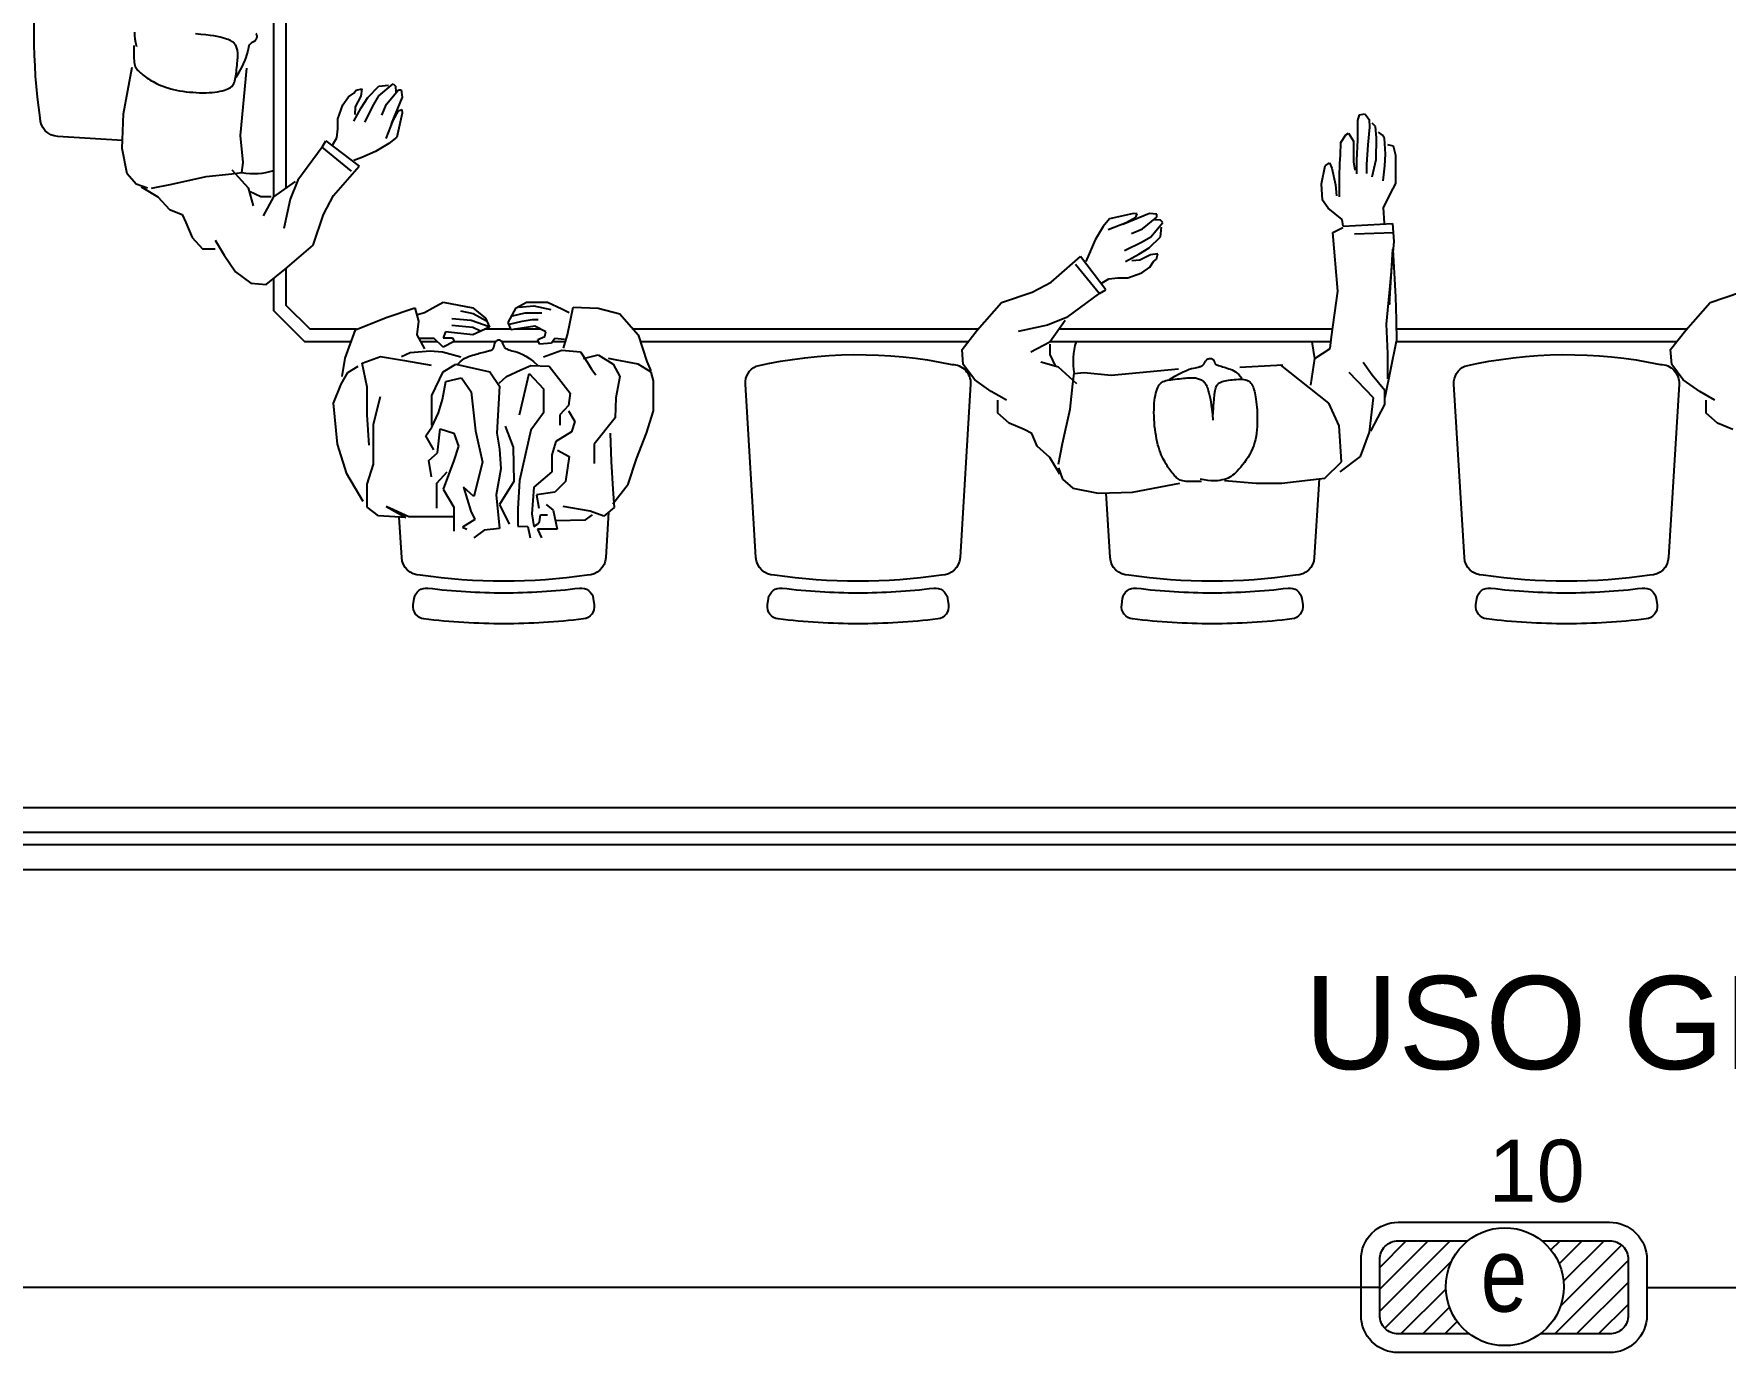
# Model space of a CAD drawing. Header units: millimetres. Extents: x 165 to 269, y 52 to 121.
# Drawn here: x 195.995 to 198.717, y 57.008 to 59.121 of the extents above; entities that cross this region are included whole.
import ezdxf
from ezdxf.enums import TextEntityAlignment as Align

# ---------------------------------------------------------------- set-up
doc = ezdxf.new("R2010")
doc.units = ezdxf.units.MM
for name, color, linetype in [('ELETRODUTO_TETO', 2, 'Continuous'), ('FAM ARQUITETURA', 253, 'Continuous'), ('INDICACAO_CIRCUITO', 2, 'Continuous'), ('LUMINÁRIAS', 86, 'Continuous')]:
    doc.layers.add(name, color=color, linetype=linetype)
doc.styles.add('FAM-ARIAL', font='arial.ttf')
doc.styles.get("Standard").update_dxf_attribs({"font": 'arial.ttf'})

# ---------------------------------------------------------------- blocks, each defined once
blk = doc.blocks.new('FAM ARQUITETURA')
at = {"layer": 'FAM ARQUITETURA', "linetype": 'Continuous'}
for p, q in [((6.1556, -4.0517), (6.1557, -4.0567)), ((6.2624, -4.0551), (6.2535, -4.0544)), ((6.2703, -4.0559), (6.2624, -4.0551)), ((6.3516, -4.0548), (6.351, -4.0541)), ((6.3522, -4.0555), (6.3516, -4.0548)), ((6.1546, -4.0728), (6.1546, -4.0778)), ((6.1546, -4.0778), (6.1546, -4.0825)), ((6.1546, -4.0825), (6.1546, -4.0867)), ((6.1557, -4.0567), (6.1562, -4.0622)), ((6.1562, -4.0622), (6.1571, -4.0681)), ((6.1571, -4.0681), (6.1586, -4.0745)), ((6.2773, -4.0568), (6.2703, -4.0559)), ((6.2834, -4.0577), (6.2773, -4.0568)), ((6.2887, -4.0587), (6.2834, -4.0577)), ((6.2933, -4.0597), (6.2887, -4.0587)), ((6.2973, -4.0607), (6.2933, -4.0597)), ((6.3007, -4.0617), (6.2973, -4.0607)), ((6.3037, -4.0626), (6.3007, -4.0617)), ((6.3062, -4.0634), (6.3037, -4.0626)), ((6.3084, -4.0643), (6.3062, -4.0634)), ((6.3102, -4.0651), (6.3084, -4.0643)), ((6.3118, -4.066), (6.3102, -4.0651)), ((6.3131, -4.0669), (6.3118, -4.066)), ((6.3143, -4.0679), (6.3131, -4.0669)), ((6.3154, -4.0689), (6.3143, -4.0679)), ((6.3164, -4.0701), (6.3154, -4.0689)), ((6.3173, -4.0713), (6.3164, -4.0701)), ((6.3182, -4.0727), (6.3173, -4.0713)), ((6.3189, -4.0741), (6.3182, -4.0727)), ((6.3196, -4.0756), (6.3189, -4.0741)), ((6.3202, -4.0772), (6.3196, -4.0756)), ((6.3207, -4.0788), (6.3202, -4.0772)), ((6.3211, -4.0805), (6.3207, -4.0788)), ((6.3214, -4.0823), (6.3211, -4.0805)), ((6.3216, -4.0841), (6.3214, -4.0823)), ((6.3373, -4.0852), (6.3379, -4.0825)), ((6.3379, -4.0825), (6.3384, -4.0802)), ((6.3384, -4.0802), (6.3389, -4.0782)), ((6.3389, -4.0782), (6.3393, -4.0765)), ((6.3393, -4.0765), (6.3396, -4.0752)), ((6.3396, -4.0752), (6.34, -4.074)), ((6.34, -4.074), (6.3403, -4.073)), ((6.3403, -4.073), (6.3407, -4.0722)), ((6.3407, -4.0722), (6.3411, -4.0715)), ((6.3411, -4.0715), (6.3415, -4.0708)), ((6.3415, -4.0708), (6.342, -4.0702)), ((6.342, -4.0702), (6.3425, -4.0696)), ((6.3425, -4.0696), (6.3431, -4.0691)), ((6.3431, -4.0691), (6.3437, -4.0686)), ((6.3437, -4.0686), (6.3443, -4.0682)), ((6.3443, -4.0682), (6.345, -4.0677)), ((6.345, -4.0677), (6.3457, -4.0673)), ((6.3457, -4.0673), (6.3464, -4.067)), ((6.3464, -4.067), (6.3472, -4.0666)), ((6.3472, -4.0666), (6.348, -4.0662)), ((6.348, -4.0662), (6.3488, -4.0658)), ((6.3488, -4.0658), (6.3495, -4.0653)), ((6.3495, -4.0653), (6.3502, -4.0647)), ((6.3502, -4.0647), (6.3508, -4.0641)), ((6.3508, -4.0641), (6.3514, -4.0634)), ((6.3514, -4.0634), (6.3519, -4.0625)), ((6.3519, -4.0625), (6.3523, -4.0616)), ((6.3525, -4.0564), (6.3522, -4.0555)), ((6.3523, -4.0616), (6.3526, -4.0605)), ((6.3527, -4.0574), (6.3525, -4.0564)), ((6.3526, -4.0605), (6.3527, -4.0595)), ((6.3528, -4.0584), (6.3527, -4.0574)), ((6.3527, -4.0595), (6.3528, -4.0584)), ((6.1377, -4.1833), (6.1519, -4.1077)), ((6.1546, -4.0867), (6.1546, -4.0905)), ((6.1546, -4.0905), (6.1547, -4.094)), ((6.1547, -4.094), (6.1549, -4.0971)), ((6.1549, -4.0971), (6.1551, -4.0999)), ((6.1551, -4.0999), (6.1556, -4.1024)), ((6.1556, -4.1024), (6.1561, -4.1046)), ((6.1561, -4.1046), (6.1568, -4.1066)), ((6.1568, -4.1066), (6.1577, -4.1084)), ((6.1577, -4.1084), (6.1587, -4.1101)), ((6.3199, -4.1117), (6.3202, -4.1082)), ((6.3202, -4.1082), (6.3206, -4.1047)), ((6.3206, -4.1047), (6.3209, -4.1014)), ((6.3209, -4.1014), (6.3211, -4.0983)), ((6.3211, -4.0983), (6.3214, -4.0954)), ((6.3214, -4.0954), (6.3216, -4.0928)), ((6.3217, -4.086), (6.3216, -4.0841)), ((6.3216, -4.0928), (6.3217, -4.0904)), ((6.3217, -4.0881), (6.3217, -4.086)), ((6.3217, -4.0904), (6.3217, -4.0881)), ((6.3241, -4.1158), (6.3281, -4.1085)), ((6.3261, -4.2181), (6.3363, -4.1096)), ((6.3281, -4.1085), (6.3312, -4.1023)), ((6.3312, -4.1023), (6.3336, -4.0969)), ((6.3336, -4.0969), (6.3353, -4.0923)), ((6.3353, -4.0923), (6.3365, -4.0885)), ((6.3365, -4.0885), (6.3373, -4.0852)), ((6.1587, -4.1101), (6.1598, -4.1116)), ((6.1598, -4.1116), (6.1611, -4.1131)), ((6.1611, -4.1131), (6.1624, -4.1145)), ((6.1624, -4.1145), (6.164, -4.1159)), ((6.164, -4.1159), (6.1656, -4.1174)), ((6.1656, -4.1174), (6.1674, -4.1189)), ((6.1674, -4.1189), (6.1692, -4.1203)), ((6.1692, -4.1203), (6.1712, -4.1219)), ((6.1712, -4.1219), (6.1733, -4.1234)), ((6.1733, -4.1234), (6.1755, -4.1249)), ((6.1755, -4.1249), (6.1779, -4.1265)), ((6.1779, -4.1265), (6.1803, -4.1281)), ((6.1803, -4.1281), (6.1828, -4.1297)), ((6.1828, -4.1297), (6.1855, -4.1312)), ((6.1855, -4.1312), (6.1883, -4.1328)), ((6.1883, -4.1328), (6.1912, -4.1343)), ((6.1912, -4.1343), (6.1944, -4.1358)), ((6.1944, -4.1358), (6.1978, -4.1373)), ((6.3133, -4.1376), (6.3145, -4.136)), ((6.3145, -4.136), (6.3155, -4.1342)), ((6.3155, -4.1342), (6.3163, -4.1322)), ((6.3163, -4.1322), (6.317, -4.13)), ((6.317, -4.13), (6.3176, -4.1275)), ((6.3176, -4.1275), (6.3181, -4.1248)), ((6.3181, -4.1248), (6.3186, -4.1218)), ((6.3186, -4.1218), (6.319, -4.1185)), ((6.319, -4.1185), (6.3195, -4.1151)), ((6.3191, -4.1241), (6.3241, -4.1158)), ((6.3195, -4.1151), (6.3199, -4.1117)), ((6.5487, -4.154), (6.5716, -4.1347)), ((6.5487, -4.1384), (6.5642, -4.137)), ((6.5716, -4.1347), (6.5753, -4.1384)), ((6.1978, -4.1373), (6.2014, -4.1387)), ((6.2014, -4.1387), (6.2052, -4.1401)), ((6.2052, -4.1401), (6.2094, -4.1414)), ((6.2094, -4.1414), (6.2138, -4.1426)), ((6.2138, -4.1426), (6.2184, -4.1438)), ((6.2184, -4.1438), (6.2232, -4.1448)), ((6.2232, -4.1448), (6.2282, -4.1458)), ((6.2282, -4.1458), (6.2333, -4.1466)), ((6.2333, -4.1466), (6.2386, -4.1474)), ((6.2386, -4.1474), (6.2439, -4.148)), ((6.2439, -4.148), (6.2493, -4.1484)), ((6.2493, -4.1484), (6.2548, -4.1488)), ((6.2548, -4.1488), (6.2602, -4.149)), ((6.2602, -4.149), (6.2655, -4.1491)), ((6.2655, -4.1491), (6.2707, -4.149)), ((6.2707, -4.149), (6.2757, -4.1488)), ((6.2757, -4.1488), (6.2805, -4.1485)), ((6.2805, -4.1485), (6.285, -4.1481)), ((6.285, -4.1481), (6.2893, -4.1475)), ((6.2893, -4.1475), (6.2932, -4.1468)), ((6.2932, -4.1468), (6.2968, -4.146)), ((6.2968, -4.146), (6.3001, -4.1451)), ((6.3001, -4.1451), (6.3031, -4.1441)), ((6.3031, -4.1441), (6.3058, -4.143)), ((6.3058, -4.143), (6.3081, -4.1418)), ((6.3081, -4.1418), (6.3102, -4.1405)), ((6.3102, -4.1405), (6.3119, -4.1391)), ((6.3119, -4.1391), (6.3133, -4.1376)), ((6.4908, -4.1688), (6.4997, -4.1555)), ((6.4997, -4.1555), (6.5087, -4.1496)), ((6.5087, -4.1496), (6.5124, -4.1452)), ((6.5197, -4.1548), (6.5109, -4.1718)), ((6.5124, -4.1452), (6.5212, -4.1429)), ((6.5212, -4.1429), (6.5197, -4.1548)), ((6.5205, -4.1733), (6.5308, -4.157)), ((6.5308, -4.157), (6.5487, -4.1384)), ((6.5405, -4.1681), (6.5487, -4.154)), ((6.5612, -4.1673), (6.5805, -4.1443)), ((6.5864, -4.1562), (6.5687, -4.1992)), ((6.5753, -4.1384), (6.576, -4.1481)), ((6.5805, -4.1443), (6.5849, -4.1443)), ((6.5849, -4.1443), (6.5864, -4.1562)), ((6.1357, -4.239), (6.1377, -4.1833)), ((6.4827, -4.1911), (6.4908, -4.1688)), ((6.4827, -4.2073), (6.4827, -4.1911)), ((6.5087, -4.1948), (6.5205, -4.1733)), ((6.5109, -4.1718), (6.5101, -4.1844)), ((6.5264, -4.1963), (6.5405, -4.1681)), ((6.5538, -4.1851), (6.5612, -4.1673)), ((6.5716, -4.194), (6.5805, -4.1785)), ((6.5864, -4.1821), (6.5776, -4.2207)), ((6.5805, -4.1785), (6.5857, -4.1762)), ((6.5857, -4.1762), (6.5864, -4.1821)), ((8.124, -4.1937), (8.127, -4.1847)), ((8.127, -4.1847), (8.1353, -4.1831)), ((8.1353, -4.1831), (8.1422, -4.1923)), ((6.3304, -4.2613), (6.3261, -4.2181)), ((6.4812, -4.2215), (6.4827, -4.2073)), ((6.5605, -4.2228), (6.5716, -4.194)), ((8.0968, -4.2292), (8.1051, -4.2171)), ((8.1051, -4.2171), (8.1089, -4.2141)), ((8.1089, -4.2141), (8.1172, -4.227)), ((8.124, -4.2247), (8.124, -4.1937)), ((8.1429, -4.2043), (8.1405, -4.233)), ((8.1422, -4.1923), (8.1429, -4.2043)), ((8.1527, -4.2036), (8.1474, -4.1983)), ((8.1542, -4.2217), (8.1527, -4.2036)), ((8.164, -4.2172), (8.1572, -4.2126)), ((8.167, -4.2225), (8.164, -4.2172)), ((6.1438, -4.2797), (6.1357, -4.239)), ((6.4577, -4.2368), (6.4185, -4.2899)), ((6.4575, -4.2367), (6.4635, -4.2263)), ((6.5046, -4.2754), (6.4575, -4.2367)), ((6.4635, -4.2263), (6.5169, -4.2674)), ((6.4746, -4.2326), (6.4812, -4.2215)), ((6.5435, -4.2436), (6.5213, -4.2533)), ((6.565, -4.231), (6.5435, -4.2436)), ((6.5776, -4.2207), (6.565, -4.231)), ((8.096, -4.2496), (8.0968, -4.2292)), ((8.1172, -4.227), (8.1172, -4.2421)), ((8.1172, -4.2421), (8.1172, -4.2602)), ((8.1225, -4.258), (8.124, -4.2247)), ((8.1405, -4.233), (8.1383, -4.2647)), ((8.1534, -4.2565), (8.1542, -4.2217)), ((8.1685, -4.2482), (8.167, -4.2225)), ((8.1814, -4.2353), (8.1723, -4.2331)), ((8.1852, -4.2504), (8.1814, -4.2353)), ((6.3284, -4.2775), (6.3304, -4.2613)), ((6.4758, -4.3144), (6.5169, -4.2674)), ((6.5213, -4.2533), (6.5087, -4.2584)), ((8.0658, -4.2956), (8.0718, -4.267)), ((8.0718, -4.267), (8.0786, -4.2617)), ((8.0786, -4.2617), (8.0824, -4.2707)), ((8.0824, -4.2707), (8.0884, -4.2972)), ((8.0945, -4.2843), (8.0952, -4.2632)), ((8.0952, -4.2632), (8.096, -4.2496)), ((8.1172, -4.2602), (8.1194, -4.2738)), ((8.1224, -4.2799), (8.1225, -4.258)), ((8.1383, -4.2647), (8.1383, -4.2791)), ((8.1473, -4.2844), (8.1534, -4.2565)), ((8.1647, -4.2912), (8.1678, -4.267)), ((8.1678, -4.267), (8.1685, -4.2482)), ((8.1851, -4.295), (8.1852, -4.2504)), ((6.1583, -4.2963), (6.1438, -4.2797)), ((6.1765, -4.3025), (6.1583, -4.2963)), ((6.1828, -4.3025), (6.2156, -4.2963)), ((6.2156, -4.2963), (6.2709, -4.2838)), ((6.2709, -4.2838), (6.3119, -4.2796)), ((6.3119, -4.2734), (6.3387, -4.3024)), ((6.3119, -4.2796), (6.3284, -4.2775)), ((6.3795, -4.3166), (6.4145, -4.292)), ((6.4185, -4.2899), (6.4063, -4.3207)), ((8.0673, -4.3221), (8.0658, -4.2956)), ((8.0884, -4.2972), (8.0899, -4.3153)), ((8.0945, -4.3169), (8.0945, -4.2843)), ((8.1768, -4.3116), (8.1851, -4.295)), ((6.1665, -4.3004), (6.1931, -4.3167)), ((6.1931, -4.3167), (6.2116, -4.337)), ((6.3387, -4.3024), (6.3467, -4.3311)), ((6.359, -4.3166), (6.3407, -4.3083)), ((6.3755, -4.3166), (6.359, -4.3166)), ((6.3633, -4.3473), (6.3795, -4.3166)), ((6.4063, -4.3207), (6.396, -4.3677)), ((6.4596, -4.3452), (6.4758, -4.3144)), ((8.0763, -4.3349), (8.0673, -4.3221)), ((8.1654, -4.3343), (8.1768, -4.3116)), ((6.2116, -4.337), (6.2321, -4.3453)), ((6.2321, -4.3453), (6.2381, -4.3578)), ((6.4431, -4.3943), (6.4596, -4.3452)), ((7.7245, -4.3521), (7.7141, -4.3647)), ((7.763, -4.3433), (7.7245, -4.3521)), ((7.789, -4.3433), (7.7459, -4.361)), ((7.7511, -4.3581), (7.7667, -4.3492)), ((7.7689, -4.344), (7.763, -4.3433)), ((7.7667, -4.3492), (7.7689, -4.344)), ((7.7778, -4.3685), (7.8008, -4.3492)), ((7.8008, -4.3448), (7.789, -4.3433)), ((7.8068, -4.3544), (7.797, -4.3536)), ((7.8008, -4.3492), (7.8008, -4.3448)), ((7.8104, -4.3581), (7.8068, -4.3544)), ((8.099, -4.3531), (8.0763, -4.3349)), ((8.1005, -4.3637), (8.099, -4.3531)), ((8.1669, -4.3592), (8.1654, -4.3343)), ((6.2381, -4.3578), (6.2484, -4.3823)), ((7.7141, -4.3647), (7.7015, -4.3862)), ((7.7223, -4.3692), (7.7511, -4.3581)), ((7.76, -4.3759), (7.7778, -4.3685)), ((7.7771, -4.3892), (7.7911, -4.381)), ((7.7881, -4.3989), (7.8067, -4.381)), ((7.7911, -4.381), (7.8104, -4.3581)), ((7.8067, -4.381), (7.8082, -4.3655)), ((8.0837, -4.374), (8.1, -4.366)), ((8.092, -4.4684), (8.0837, -4.374)), ((8.1005, -4.3637), (8.1801, -4.3598)), ((8.1186, -4.3761), (8.1822, -4.3741)), ((8.1801, -4.3598), (8.1822, -4.3886)), ((6.2484, -4.3823), (6.2649, -4.4006)), ((6.2649, -4.4006), (6.2855, -4.4006)), ((6.2855, -4.3864), (6.2997, -4.4109)), ((6.3981, -4.4333), (6.4431, -4.3943)), ((7.6918, -4.4084), (7.6867, -4.421)), ((7.7015, -4.3862), (7.6918, -4.4084)), ((7.7489, -4.4033), (7.7771, -4.3892)), ((7.7504, -4.421), (7.7719, -4.4092)), ((7.7719, -4.4092), (7.7881, -4.3989)), ((7.8022, -4.4085), (7.7904, -4.41)), ((7.8, -4.4173), (7.8022, -4.4085)), ((8.1822, -4.3886), (8.1759, -4.4602)), ((6.2997, -4.4109), (6.3183, -4.4375)), ((6.3673, -4.4579), (6.3981, -4.4333)), ((7.6307, -4.4539), (7.6777, -4.4128)), ((7.6698, -4.4251), (7.7085, -4.4722)), ((7.7188, -4.4662), (7.6777, -4.4128)), ((7.7734, -4.4188), (7.7607, -4.4196)), ((7.7904, -4.41), (7.7734, -4.4188)), ((7.7763, -4.4389), (7.7896, -4.43)), ((7.7896, -4.43), (7.7956, -4.421)), ((7.7956, -4.421), (7.8, -4.4173)), ((6.3183, -4.4375), (6.3428, -4.4558)), ((6.3428, -4.4558), (6.3673, -4.4579)), ((7.6, -4.4701), (7.6307, -4.4539)), ((7.7126, -4.4551), (7.7237, -4.4485)), ((7.7237, -4.4485), (7.7378, -4.447)), ((7.7378, -4.447), (7.7541, -4.447)), ((7.7541, -4.447), (7.7763, -4.4389)), ((8.1759, -4.4602), (8.1697, -4.5217)), ((6.6358, -4.4956), (6.6523, -4.4863)), ((6.6523, -4.4863), (6.7, -4.4957)), ((6.7697, -4.4957), (6.7863, -4.4865)), ((6.7863, -4.4865), (6.8202, -4.4865)), ((6.8202, -4.4865), (6.8431, -4.4971)), ((7.5118, -4.5316), (7.5509, -4.4866)), ((7.5509, -4.4866), (7.6, -4.4701)), ((7.7083, -4.472), (7.6552, -4.5112)), ((7.7085, -4.4722), (7.7188, -4.4662)), ((8.0816, -4.5422), (8.092, -4.4684)), ((8.652, -4.5316), (8.691, -4.4866)), ((8.691, -4.4866), (8.7401, -4.4701)), ((6.511, -4.5307), (6.5606, -4.5108)), ((6.5606, -4.5108), (6.6064, -4.4956)), ((6.6064, -4.4956), (6.6128, -4.5169)), ((6.6128, -4.5169), (6.6101, -4.5388)), ((6.611, -4.5062), (6.622, -4.5029)), ((6.622, -4.5029), (6.6358, -4.4956)), ((6.666, -4.5124), (6.6972, -4.5151)), ((6.68, -4.5005), (6.7003, -4.5047)), ((6.6972, -4.5151), (6.7262, -4.5255)), ((6.7, -4.4957), (6.7202, -4.5123)), ((6.7003, -4.5047), (6.7221, -4.5161)), ((6.7202, -4.5123), (6.7266, -4.5263)), ((6.7569, -4.519), (6.7697, -4.4957)), ((6.7589, -4.5219), (6.7796, -4.5167)), ((6.7636, -4.5084), (6.7843, -4.5037)), ((6.7739, -4.4944), (6.7984, -4.4923)), ((6.7796, -4.5167), (6.7957, -4.5141)), ((6.7843, -4.5037), (6.8108, -4.5037)), ((6.7957, -4.5141), (6.8051, -4.5141)), ((6.7984, -4.4923), (6.8253, -4.498)), ((6.8431, -4.4971), (6.8551, -4.5031)), ((6.8523, -4.539), (6.8615, -4.4945)), ((6.8615, -4.4945), (6.9019, -4.4959)), ((6.9019, -4.4959), (6.9367, -4.5052)), ((6.9367, -4.5052), (6.966, -4.5391)), ((7.6552, -4.5112), (7.6245, -4.5234)), ((7.6286, -4.5502), (7.6531, -4.5152)), ((6.4944, -4.5766), (6.511, -4.5307)), ((6.6101, -4.5388), (6.622, -4.5614)), ((6.6376, -4.5448), (6.6147, -4.5448)), ((6.6523, -4.5588), (6.6376, -4.5448)), ((6.656, -4.5342), (6.6523, -4.5435)), ((6.6523, -4.5435), (6.667, -4.5435)), ((6.7, -4.5389), (6.656, -4.5342)), ((6.666, -4.5233), (6.7002, -4.5265)), ((6.667, -4.5435), (6.6697, -4.5495)), ((6.7266, -4.5263), (6.7, -4.5389)), ((6.7002, -4.5265), (6.7111, -4.5317)), ((6.7615, -4.5309), (6.7569, -4.519)), ((6.8, -4.525), (6.7615, -4.5309)), ((6.8174, -4.5343), (6.8, -4.525)), ((6.8046, -4.5463), (6.8156, -4.5416)), ((6.8156, -4.5416), (6.8174, -4.5343)), ((6.8321, -4.545), (6.8266, -4.5523)), ((6.8477, -4.5463), (6.8321, -4.545)), ((6.8458, -4.5603), (6.8523, -4.539)), ((6.966, -4.5391), (6.9798, -4.5816)), ((7.4873, -4.5624), (7.5118, -4.5316)), ((7.6245, -4.5234), (7.5775, -4.5336)), ((8.0795, -4.5607), (8.0816, -4.5422)), ((8.1697, -4.5217), (8.1717, -4.5688)), ((8.6274, -4.5624), (8.652, -4.5316)), ((6.5853, -4.574), (6.599, -4.5674)), ((6.599, -4.5674), (6.6312, -4.5647)), ((6.6312, -4.5647), (6.6513, -4.5661)), ((6.6513, -4.5661), (6.6807, -4.5741)), ((6.6697, -4.5495), (6.6523, -4.5588)), ((6.6962, -4.5727), (6.6993, -4.5718)), ((6.6993, -4.5718), (6.7023, -4.5709)), ((6.7023, -4.5709), (6.7051, -4.5701)), ((6.7051, -4.5701), (6.7078, -4.5694)), ((6.7078, -4.5694), (6.7104, -4.5686)), ((6.7104, -4.5686), (6.7129, -4.5679)), ((6.7129, -4.5679), (6.7153, -4.5672)), ((6.7153, -4.5672), (6.7175, -4.5666)), ((6.7175, -4.5666), (6.7196, -4.5661)), ((6.7196, -4.5661), (6.7215, -4.5656)), ((6.7215, -4.5656), (6.7233, -4.5652)), ((6.7233, -4.5652), (6.725, -4.5648)), ((6.725, -4.5648), (6.7266, -4.5644)), ((6.7266, -4.5644), (6.728, -4.5641)), ((6.728, -4.5641), (6.7293, -4.5637)), ((6.7293, -4.5637), (6.7304, -4.5633)), ((6.7304, -4.5633), (6.7313, -4.5628)), ((6.7313, -4.5628), (6.7321, -4.5622)), ((6.7321, -4.5622), (6.7327, -4.5614)), ((6.7327, -4.5614), (6.7332, -4.5606)), ((6.7332, -4.5606), (6.7335, -4.5597)), ((6.7335, -4.5597), (6.7338, -4.5587)), ((6.7338, -4.5587), (6.7341, -4.5576)), ((6.7341, -4.5576), (6.7343, -4.5565)), ((6.7343, -4.5565), (6.7346, -4.5553)), ((6.7346, -4.5553), (6.735, -4.5542)), ((6.735, -4.5542), (6.7354, -4.553)), ((6.7354, -4.553), (6.736, -4.5519)), ((6.736, -4.5519), (6.7366, -4.5508)), ((6.7366, -4.5508), (6.7373, -4.5498)), ((6.7373, -4.5498), (6.738, -4.5489)), ((6.738, -4.5489), (6.7388, -4.5482)), ((6.7388, -4.5482), (6.7396, -4.5476)), ((6.7396, -4.5476), (6.7405, -4.5472)), ((6.7405, -4.5472), (6.7414, -4.547)), ((6.7414, -4.547), (6.7422, -4.547)), ((6.7422, -4.547), (6.7431, -4.5472)), ((6.7431, -4.5472), (6.7439, -4.5476)), ((6.7439, -4.5476), (6.7447, -4.5482)), ((6.7447, -4.5482), (6.7455, -4.5488)), ((6.7455, -4.5488), (6.7461, -4.5496)), ((6.7461, -4.5496), (6.7468, -4.5505)), ((6.7468, -4.5505), (6.7473, -4.5515)), ((6.7473, -4.5515), (6.7478, -4.5526)), ((6.7478, -4.5526), (6.7482, -4.5537)), ((6.7482, -4.5537), (6.7487, -4.5549)), ((6.7487, -4.5549), (6.7492, -4.556)), ((6.7492, -4.556), (6.7497, -4.5571)), ((6.7497, -4.5571), (6.7504, -4.5582)), ((6.7504, -4.5582), (6.7512, -4.5592)), ((6.7512, -4.5592), (6.7521, -4.5601)), ((6.7521, -4.5601), (6.7533, -4.5609)), ((6.7533, -4.5609), (6.7546, -4.5617)), ((6.7546, -4.5617), (6.7561, -4.5624)), ((6.7561, -4.5624), (6.758, -4.5631)), ((6.758, -4.5631), (6.7601, -4.5638)), ((6.7601, -4.5638), (6.7625, -4.5645)), ((6.7625, -4.5645), (6.7652, -4.5652)), ((6.7652, -4.5652), (6.7683, -4.566)), ((6.7683, -4.566), (6.7717, -4.567)), ((6.7717, -4.567), (6.7757, -4.5684)), ((6.7757, -4.5684), (6.7802, -4.5704)), ((6.7802, -4.5704), (6.7852, -4.5732)), ((6.8073, -4.5542), (6.8046, -4.5463)), ((6.8266, -4.5523), (6.8073, -4.5542)), ((6.8137, -4.5742), (6.8431, -4.5636)), ((6.8431, -4.5636), (6.8734, -4.5663)), ((6.8734, -4.5663), (6.8843, -4.5835)), ((6.8779, -4.5769), (6.9018, -4.5709)), ((6.9018, -4.5709), (6.9256, -4.5862)), ((7.4893, -4.5869), (7.4873, -4.5624)), ((7.5978, -4.5664), (7.6286, -4.5502)), ((7.6286, -4.5542), (7.6286, -4.5707)), ((7.6286, -4.5707), (7.6369, -4.589)), ((8.0549, -4.577), (8.0505, -4.55)), ((8.0549, -4.577), (8.0795, -4.5607)), ((8.1856, -4.5499), (8.1675, -4.6396)), ((8.1717, -4.5688), (8.1717, -4.6098)), ((8.6295, -4.5869), (8.6274, -4.5624)), ((6.4898, -4.6058), (6.4944, -4.5766)), ((6.499, -4.5998), (6.5155, -4.5892)), ((6.522, -4.5846), (6.5513, -4.574)), ((6.5302, -4.6231), (6.522, -4.5846)), ((6.5513, -4.574), (6.5899, -4.58)), ((6.5899, -4.58), (6.633, -4.588)), ((6.6338, -4.6365), (6.6522, -4.5986)), ((6.6522, -4.5986), (6.6724, -4.586)), ((6.6724, -4.586), (6.7275, -4.5987)), ((6.6761, -4.586), (6.6795, -4.5824)), ((6.6795, -4.5824), (6.683, -4.5795)), ((6.683, -4.5795), (6.6863, -4.5771)), ((6.6863, -4.5771), (6.6897, -4.5753)), ((6.6897, -4.5753), (6.693, -4.5739)), ((6.693, -4.5739), (6.6962, -4.5727)), ((6.7275, -4.5987), (6.743, -4.6213)), ((6.7541, -4.606), (6.777, -4.5954)), ((6.777, -4.5954), (6.7935, -4.5881)), ((6.7852, -4.5732), (6.791, -4.577)), ((6.791, -4.577), (6.7974, -4.5819)), ((6.7935, -4.5881), (6.8229, -4.5895)), ((6.7974, -4.5819), (6.8045, -4.5881)), ((6.8229, -4.5895), (6.8568, -4.6327)), ((6.8843, -4.5835), (6.8908, -4.5942)), ((6.8908, -4.5942), (6.8981, -4.6035)), ((6.9293, -4.5789), (6.9183, -4.5769)), ((6.9256, -4.5862), (6.9366, -4.6062)), ((6.966, -4.5863), (6.9293, -4.5789)), ((6.9871, -4.5989), (6.966, -4.5863)), ((6.9798, -4.5816), (6.9862, -4.5969)), ((6.9907, -4.6129), (6.9871, -4.5989)), ((7.5076, -4.6114), (7.4893, -4.5869)), ((7.6427, -4.591), (7.6141, -4.583)), ((7.6717, -4.6178), (7.6427, -4.591)), ((7.6676, -4.6013), (7.6838, -4.5993)), ((7.6838, -4.5993), (7.727, -4.6036)), ((7.727, -4.6036), (7.8355, -4.5934)), ((7.8366, -4.6016), (7.8429, -4.5985)), ((7.8429, -4.5985), (7.8482, -4.5961)), ((7.8482, -4.5961), (7.8528, -4.5944)), ((7.8528, -4.5944), (7.8567, -4.5932)), ((7.8567, -4.5932), (7.8599, -4.5924)), ((7.8599, -4.5924), (7.8627, -4.5918)), ((7.8627, -4.5918), (7.865, -4.5913)), ((7.865, -4.5913), (7.867, -4.5908)), ((7.867, -4.5908), (7.8686, -4.5904)), ((7.8686, -4.5904), (7.87, -4.5901)), ((7.87, -4.5901), (7.8711, -4.5897)), ((7.8711, -4.5897), (7.8721, -4.5894)), ((7.8721, -4.5894), (7.8729, -4.589)), ((7.8729, -4.589), (7.8737, -4.5886)), ((7.8737, -4.5886), (7.8743, -4.5882)), ((7.8743, -4.5882), (7.8749, -4.5877)), ((7.8749, -4.5877), (7.8755, -4.5872)), ((7.8755, -4.5872), (7.876, -4.5866)), ((7.876, -4.5866), (7.8765, -4.586)), ((7.8765, -4.586), (7.877, -4.5854)), ((7.877, -4.5854), (7.8774, -4.5847)), ((7.8774, -4.5847), (7.8778, -4.584)), ((7.8778, -4.584), (7.8782, -4.5833)), ((7.8782, -4.5833), (7.8786, -4.5825)), ((7.8786, -4.5825), (7.879, -4.5817)), ((7.879, -4.5817), (7.8794, -4.5809)), ((7.8794, -4.5809), (7.8799, -4.5802)), ((7.8799, -4.5802), (7.8804, -4.5795)), ((7.8804, -4.5795), (7.881, -4.5789)), ((7.881, -4.5789), (7.8818, -4.5783)), ((7.8818, -4.5783), (7.8826, -4.5778)), ((7.8826, -4.5778), (7.8836, -4.5774)), ((7.8836, -4.5774), (7.8846, -4.5771)), ((7.8846, -4.5771), (7.8857, -4.5769)), ((7.8857, -4.5769), (7.8867, -4.5769)), ((7.8867, -4.5769), (7.8877, -4.577)), ((7.8877, -4.577), (7.8887, -4.5772)), ((7.8887, -4.5772), (7.8896, -4.5775)), ((7.8896, -4.5775), (7.8904, -4.5781)), ((7.8904, -4.5781), (7.8911, -4.5787)), ((7.8911, -4.5787), (7.8917, -4.5794)), ((7.8917, -4.5794), (7.8922, -4.5802)), ((7.8922, -4.5802), (7.8926, -4.5811)), ((7.8926, -4.5811), (7.893, -4.5819)), ((7.893, -4.5819), (7.8933, -4.5827)), ((7.8933, -4.5827), (7.8936, -4.5835)), ((7.8936, -4.5835), (7.8939, -4.5842)), ((7.8939, -4.5842), (7.8942, -4.5848)), ((7.8942, -4.5848), (7.8945, -4.5854)), ((7.8945, -4.5854), (7.895, -4.5859)), ((7.895, -4.5859), (7.8956, -4.5864)), ((7.8956, -4.5864), (7.8964, -4.5869)), ((7.8964, -4.5869), (7.8974, -4.5874)), ((7.8974, -4.5874), (7.8986, -4.5879)), ((7.8986, -4.5879), (7.9002, -4.5884)), ((7.9002, -4.5884), (7.9021, -4.589)), ((7.9021, -4.589), (7.9041, -4.5895)), ((7.9041, -4.5895), (7.9064, -4.5902)), ((7.9064, -4.5902), (7.9089, -4.5909)), ((7.9089, -4.5909), (7.9114, -4.5916)), ((7.9114, -4.5916), (7.914, -4.5925)), ((7.914, -4.5925), (7.9167, -4.5934)), ((7.9167, -4.5934), (7.9194, -4.5944)), ((7.9194, -4.5944), (7.922, -4.5955)), ((7.922, -4.5955), (7.9247, -4.5969)), ((7.9247, -4.5969), (7.9273, -4.5985)), ((7.9273, -4.5985), (7.9299, -4.6005)), ((7.934, -4.5912), (8.0034, -4.5872)), ((8.0774, -4.6488), (7.9996, -4.5872)), ((8.0487, -4.62), (8.0549, -4.577)), ((8.1492, -4.6406), (8.1102, -4.5995)), ((8.1472, -4.6038), (8.1327, -4.5833)), ((8.6478, -4.6114), (8.6295, -4.5869)), ((6.476, -4.649), (6.488, -4.6184)), ((6.488, -4.6184), (6.499, -4.5998)), ((6.5301, -4.6676), (6.5302, -4.6231)), ((6.6513, -4.6431), (6.6568, -4.6139)), ((6.6568, -4.6139), (6.6816, -4.608)), ((6.6816, -4.608), (6.6972, -4.6306)), ((6.743, -4.6213), (6.7384, -4.697)), ((6.7421, -4.6166), (6.7541, -4.606)), ((6.7751, -4.6678), (6.7908, -4.6014)), ((6.7908, -4.6014), (6.8137, -4.626)), ((6.8137, -4.626), (6.8136, -4.6645)), ((6.9366, -4.6062), (6.9302, -4.6401)), ((6.9907, -4.6614), (6.9907, -4.6129)), ((7.5342, -4.63), (7.5076, -4.6114)), ((7.6613, -4.6588), (7.6655, -4.6178)), ((7.6655, -4.6178), (7.6676, -4.6013)), ((7.8, -4.6296), (7.801, -4.6266)), ((7.801, -4.6266), (7.8021, -4.6239)), ((7.8021, -4.6239), (7.8033, -4.6216)), ((7.8033, -4.6216), (7.8046, -4.6195)), ((7.8046, -4.6195), (7.806, -4.6178)), ((7.806, -4.6178), (7.8075, -4.6164)), ((7.8075, -4.6164), (7.8092, -4.6152)), ((7.8092, -4.6152), (7.811, -4.6142)), ((7.811, -4.6142), (7.813, -4.6134)), ((7.813, -4.6134), (7.8152, -4.6127)), ((7.8152, -4.6127), (7.8176, -4.6121)), ((7.8176, -4.6121), (7.8204, -4.6116)), ((7.8204, -4.6116), (7.8234, -4.6111)), ((7.821, -4.6106), (7.8294, -4.6056)), ((7.8234, -4.6111), (7.8266, -4.6107)), ((7.8266, -4.6107), (7.83, -4.6102)), ((7.8294, -4.6056), (7.8366, -4.6016)), ((7.83, -4.6102), (7.8335, -4.6098)), ((7.8335, -4.6098), (7.837, -4.6095)), ((7.837, -4.6095), (7.8404, -4.6091)), ((7.8404, -4.6091), (7.8437, -4.6088)), ((7.8437, -4.6088), (7.8469, -4.6085)), ((7.8469, -4.6085), (7.8497, -4.6083)), ((7.8497, -4.6083), (7.8524, -4.6081)), ((7.8524, -4.6081), (7.8548, -4.608)), ((7.8548, -4.608), (7.857, -4.608)), ((7.857, -4.608), (7.8591, -4.608)), ((7.8591, -4.608), (7.8611, -4.6081)), ((7.8611, -4.6081), (7.8629, -4.6083)), ((7.8629, -4.6083), (7.8647, -4.6086)), ((7.8647, -4.6086), (7.8664, -4.609)), ((7.8664, -4.609), (7.868, -4.6095)), ((7.868, -4.6095), (7.8696, -4.6101)), ((7.8696, -4.6101), (7.8711, -4.6108)), ((7.8711, -4.6108), (7.8725, -4.6115)), ((7.8725, -4.6115), (7.8738, -4.6124)), ((7.8738, -4.6124), (7.8751, -4.6133)), ((7.8751, -4.6133), (7.8762, -4.6143)), ((7.8762, -4.6143), (7.8773, -4.6154)), ((7.8773, -4.6154), (7.8782, -4.6166)), ((7.8782, -4.6166), (7.8792, -4.6179)), ((7.8792, -4.6179), (7.88, -4.6195)), ((7.88, -4.6195), (7.8809, -4.6213)), ((7.8809, -4.6213), (7.8817, -4.6235)), ((7.8817, -4.6235), (7.8826, -4.626)), ((7.8826, -4.626), (7.8835, -4.629)), ((7.8945, -4.6285), (7.8955, -4.6241)), ((7.8955, -4.6241), (7.8968, -4.621)), ((7.8968, -4.621), (7.8982, -4.6188)), ((7.8982, -4.6188), (7.8998, -4.6173)), ((7.8998, -4.6173), (7.9016, -4.616)), ((7.9016, -4.616), (7.9035, -4.6149)), ((7.9035, -4.6149), (7.9057, -4.6141)), ((7.9057, -4.6141), (7.908, -4.6134)), ((7.908, -4.6134), (7.9105, -4.6128)), ((7.9105, -4.6128), (7.9132, -4.6123)), ((7.9132, -4.6123), (7.916, -4.6119)), ((7.916, -4.6119), (7.919, -4.6116)), ((7.919, -4.6116), (7.9221, -4.6112)), ((7.9221, -4.6112), (7.9254, -4.6109)), ((7.9254, -4.6109), (7.9286, -4.6106)), ((7.9286, -4.6106), (7.9319, -4.6105)), ((7.9299, -4.6005), (7.9324, -4.6028)), ((7.9319, -4.6105), (7.935, -4.6104)), ((7.9324, -4.6028), (7.935, -4.6056)), ((7.935, -4.6056), (7.9374, -4.6089)), ((7.935, -4.6104), (7.938, -4.6105)), ((7.938, -4.6105), (7.9409, -4.6108)), ((7.9409, -4.6108), (7.9434, -4.6112)), ((7.9434, -4.6112), (7.9457, -4.6119)), ((7.9457, -4.6119), (7.9477, -4.6128)), ((7.9477, -4.6128), (7.9494, -4.6138)), ((7.9494, -4.6138), (7.9509, -4.6151)), ((7.9509, -4.6151), (7.9522, -4.6166)), ((7.9522, -4.6166), (7.9534, -4.6182)), ((7.9534, -4.6182), (7.9544, -4.6201)), ((7.9544, -4.6201), (7.9553, -4.6221)), ((7.9553, -4.6221), (7.9562, -4.6243)), ((7.9562, -4.6243), (7.957, -4.6268)), ((7.957, -4.6268), (7.9577, -4.6294)), ((8.1675, -4.6283), (8.1472, -4.6038)), ((8.6744, -4.63), (8.6478, -4.6114)), ((6.4824, -4.7148), (6.476, -4.649)), ((6.5402, -4.6829), (6.5513, -4.6384)), ((6.6338, -4.6843), (6.6338, -4.6365)), ((6.6448, -4.6644), (6.6513, -4.6431)), ((6.6972, -4.6306), (6.7044, -4.6937)), ((6.854, -4.6526), (6.8402, -4.6679)), ((6.8568, -4.6327), (6.854, -4.6526)), ((6.9302, -4.6401), (6.9292, -4.6726)), ((7.5587, -4.6442), (7.5342, -4.63)), ((7.5446, -4.6648), (7.5446, -4.6442)), ((7.7962, -4.659), (7.7963, -4.654)), ((7.7963, -4.654), (7.7966, -4.6492)), ((7.7966, -4.6492), (7.7971, -4.6447)), ((7.7971, -4.6447), (7.7976, -4.6404)), ((7.7976, -4.6404), (7.7983, -4.6365)), ((7.7983, -4.6365), (7.7991, -4.6329)), ((7.7991, -4.6329), (7.8, -4.6296)), ((7.8835, -4.629), (7.8844, -4.6324)), ((7.8844, -4.6324), (7.8854, -4.6364)), ((7.8854, -4.6364), (7.8864, -4.641)), ((7.8864, -4.641), (7.8874, -4.6463)), ((7.8874, -4.6463), (7.8884, -4.6524)), ((7.8884, -4.6524), (7.8892, -4.6594)), ((7.8915, -4.6667), (7.892, -4.6534)), ((7.892, -4.6534), (7.8927, -4.6428)), ((7.8927, -4.6428), (7.8935, -4.6347)), ((7.8935, -4.6347), (7.8945, -4.6285)), ((7.9577, -4.6294), (7.9584, -4.6323)), ((7.9584, -4.6323), (7.959, -4.6354)), ((7.959, -4.6354), (7.9596, -4.6388)), ((7.9596, -4.6388), (7.9601, -4.6425)), ((7.9601, -4.6425), (7.9606, -4.6466)), ((7.9606, -4.6466), (7.9611, -4.6509)), ((7.9611, -4.6509), (7.9615, -4.6556)), ((8.0939, -4.6856), (8.0774, -4.6488)), ((8.143, -4.6959), (8.1492, -4.6406)), ((8.145, -4.6939), (8.1675, -4.6509)), ((8.1675, -4.6509), (8.1675, -4.6283)), ((8.6989, -4.6442), (8.6744, -4.63)), ((8.6847, -4.6648), (8.6847, -4.6442)), ((6.5329, -4.7168), (6.5301, -4.6676)), ((6.6338, -4.6876), (6.6448, -4.6644)), ((6.8136, -4.6645), (6.7934, -4.6924)), ((6.8402, -4.6679), (6.8402, -4.6845)), ((6.854, -4.6613), (6.8641, -4.6785)), ((6.8641, -4.6785), (6.8586, -4.6952)), ((6.9292, -4.6726), (6.8952, -4.7151)), ((6.9797, -4.6972), (6.9907, -4.6614)), ((7.5629, -4.6813), (7.5446, -4.6648)), ((7.5874, -4.6916), (7.5629, -4.6813)), ((7.6489, -4.7141), (7.6613, -4.6588)), ((7.7961, -4.6642), (7.7962, -4.659)), ((7.7962, -4.6695), (7.7961, -4.6642)), ((7.7964, -4.6749), (7.7962, -4.6695)), ((7.7967, -4.6804), (7.7964, -4.6749)), ((7.7972, -4.6858), (7.7967, -4.6804)), ((7.8892, -4.6594), (7.8901, -4.6673)), ((7.8901, -4.6673), (7.8908, -4.6762)), ((7.9615, -4.6556), (7.9619, -4.6604)), ((7.9619, -4.6604), (7.9622, -4.6655)), ((7.9622, -4.6655), (7.9624, -4.6707)), ((7.9624, -4.6813), (7.9622, -4.6866)), ((7.9624, -4.6707), (7.9624, -4.676)), ((7.9624, -4.676), (7.9624, -4.6813)), ((8.703, -4.6813), (8.6847, -4.6648)), ((8.7275, -4.6916), (8.703, -4.6813)), ((6.5402, -4.7474), (6.5402, -4.6829)), ((6.6246, -4.7016), (6.6338, -4.6876)), ((6.6374, -4.7242), (6.6246, -4.7016)), ((6.6429, -4.7289), (6.6476, -4.6903)), ((6.6476, -4.6903), (6.6696, -4.697)), ((6.6696, -4.697), (6.6769, -4.7183)), ((6.7044, -4.6937), (6.7154, -4.7442)), ((6.7384, -4.697), (6.7429, -4.723)), ((6.7522, -4.6858), (6.765, -4.7197)), ((6.7934, -4.6924), (6.775, -4.7735)), ((6.8586, -4.6952), (6.8338, -4.7104)), ((6.9209, -4.6972), (6.9227, -4.743)), ((6.9631, -4.7384), (6.9797, -4.6972)), ((7.5998, -4.6976), (7.5874, -4.6916)), ((7.6081, -4.7181), (7.5998, -4.6976)), ((7.7978, -4.6911), (7.7972, -4.6858)), ((7.7985, -4.6964), (7.7978, -4.6911)), ((7.7994, -4.7015), (7.7985, -4.6964)), ((7.8003, -4.7065), (7.7994, -4.7015)), ((7.8014, -4.7113), (7.8003, -4.7065)), ((7.9594, -4.7072), (7.9581, -4.7122)), ((7.9604, -4.7022), (7.9594, -4.7072)), ((7.9612, -4.6971), (7.9604, -4.7022)), ((7.9618, -4.6919), (7.9612, -4.6971)), ((7.9622, -4.6866), (7.9618, -4.6919)), ((8.0977, -4.7432), (8.0939, -4.6856)), ((8.1284, -4.7349), (8.143, -4.6959)), ((6.497, -4.7626), (6.4824, -4.7148)), ((6.6292, -4.7415), (6.6429, -4.7289)), ((6.6769, -4.7183), (6.6695, -4.7415)), ((6.7429, -4.723), (6.7448, -4.7549)), ((6.765, -4.7197), (6.7658, -4.7748)), ((6.8338, -4.7104), (6.8273, -4.7323)), ((6.8273, -4.7323), (6.8273, -4.7596)), ((6.8365, -4.7244), (6.8549, -4.735)), ((6.8549, -4.735), (6.8493, -4.7749)), ((6.8952, -4.7151), (6.8952, -4.7463)), ((7.6285, -4.7366), (7.6081, -4.7181)), ((7.6426, -4.7469), (7.6489, -4.7141)), ((7.8025, -4.7159), (7.8014, -4.7113)), ((7.8037, -4.7203), (7.8025, -4.7159)), ((7.805, -4.7245), (7.8037, -4.7203)), ((7.8064, -4.7283), (7.805, -4.7245)), ((7.8078, -4.7319), (7.8064, -4.7283)), ((7.8093, -4.7353), (7.8078, -4.7319)), ((7.8108, -4.7385), (7.8093, -4.7353)), ((7.9475, -4.7358), (7.9447, -4.7402)), ((7.9502, -4.7313), (7.9475, -4.7358)), ((7.9526, -4.7266), (7.9502, -4.7313)), ((7.9547, -4.7219), (7.9526, -4.7266)), ((7.9566, -4.7171), (7.9547, -4.7219)), ((7.9581, -4.7122), (7.9566, -4.7171)), ((8.0956, -4.7594), (8.1284, -4.7349)), ((6.5236, -4.8072), (6.497, -4.7626)), ((6.5301, -4.7793), (6.5402, -4.7474)), ((6.6337, -4.7674), (6.6292, -4.7415)), ((6.642, -4.778), (6.6585, -4.7594)), ((6.6695, -4.7415), (6.6521, -4.7873)), ((6.7154, -4.7442), (6.7016, -4.7993)), ((6.7448, -4.7549), (6.7374, -4.7967)), ((6.8273, -4.7596), (6.7979, -4.7841)), ((6.9227, -4.743), (6.9255, -4.7876)), ((6.9502, -4.7796), (6.9631, -4.7384)), ((7.6447, -4.7632), (7.6285, -4.7366)), ((7.6426, -4.7531), (7.6488, -4.7714)), ((7.8124, -4.7414), (7.8108, -4.7385)), ((7.8139, -4.7442), (7.8124, -4.7414)), ((7.8155, -4.7469), (7.8139, -4.7442)), ((7.8171, -4.7494), (7.8155, -4.7469)), ((7.8186, -4.7518), (7.8171, -4.7494)), ((7.8202, -4.7542), (7.8186, -4.7518)), ((7.8217, -4.7564), (7.8202, -4.7542)), ((7.8233, -4.7585), (7.8217, -4.7564)), ((7.8248, -4.7605), (7.8233, -4.7585)), ((7.8263, -4.7623), (7.8248, -4.7605)), ((7.8278, -4.7641), (7.8263, -4.7623)), ((7.9275, -4.7609), (7.9251, -4.7632)), ((7.93, -4.7582), (7.9275, -4.7609)), ((7.9328, -4.7552), (7.93, -4.7582)), ((7.9357, -4.7519), (7.9328, -4.7552)), ((7.9387, -4.7482), (7.9357, -4.7519)), ((7.9417, -4.7443), (7.9387, -4.7482)), ((7.9447, -4.7402), (7.9417, -4.7443)), ((8.0711, -4.7697), (8.0977, -4.7432)), ((6.53, -4.8165), (6.5301, -4.7793)), ((6.6419, -4.8179), (6.642, -4.778)), ((6.6521, -4.7873), (6.6695, -4.8166)), ((6.6851, -4.784), (6.697, -4.8226)), ((6.7016, -4.7993), (6.6851, -4.784)), ((6.7658, -4.7748), (6.7429, -4.812)), ((6.775, -4.7735), (6.7722, -4.8193)), ((6.7979, -4.7841), (6.7951, -4.8273)), ((6.8493, -4.7749), (6.8319, -4.7921)), ((6.9254, -4.8108), (6.9502, -4.7796)), ((6.9255, -4.7876), (6.9273, -4.8168)), ((7.6488, -4.7714), (7.6654, -4.7859)), ((7.6654, -4.7859), (7.7062, -4.794)), ((7.7618, -4.792), (7.8375, -4.7778)), ((7.8292, -4.7657), (7.8278, -4.7641)), ((7.8306, -4.7672), (7.8292, -4.7657)), ((7.832, -4.7686), (7.8306, -4.7672)), ((7.8335, -4.7699), (7.832, -4.7686)), ((7.835, -4.771), (7.8335, -4.7699)), ((7.8367, -4.772), (7.835, -4.771)), ((7.8385, -4.7729), (7.8367, -4.772)), ((7.8405, -4.7736), (7.8385, -4.7729)), ((7.8428, -4.7741), (7.8405, -4.7736)), ((7.8453, -4.7745), (7.8428, -4.7741)), ((7.8481, -4.7748), (7.8453, -4.7745)), ((7.8512, -4.775), (7.8481, -4.7748)), ((7.8546, -4.7751), (7.8512, -4.775)), ((7.8584, -4.7751), (7.8546, -4.7751)), ((7.8627, -4.7751), (7.8584, -4.7751)), ((7.8673, -4.7751), (7.8627, -4.7751)), ((7.8724, -4.7751), (7.8673, -4.7751)), ((7.877, -4.7725), (7.8707, -4.7711)), ((7.883, -4.7735), (7.877, -4.7725)), ((7.8884, -4.774), (7.883, -4.7735)), ((7.8935, -4.7741), (7.8884, -4.774)), ((7.8981, -4.7738), (7.8935, -4.7741)), ((7.9023, -4.7733), (7.8981, -4.7738)), ((7.9061, -4.7726), (7.9023, -4.7733)), ((7.9096, -4.7717), (7.9061, -4.7726)), ((7.9094, -4.7736), (7.9605, -4.7779)), ((7.9126, -4.7707), (7.9096, -4.7717)), ((7.9154, -4.7696), (7.9126, -4.7707)), ((7.918, -4.7683), (7.9154, -4.7696)), ((7.9204, -4.7668), (7.918, -4.7683)), ((7.9227, -4.7651), (7.9204, -4.7668)), ((7.9251, -4.7632), (7.9227, -4.7651)), ((7.9605, -4.7779), (8.0016, -4.7779)), ((8.0016, -4.7779), (8.0711, -4.7697)), ((6.5484, -4.8304), (6.53, -4.8165)), ((6.5603, -4.8152), (6.5924, -4.8331)), ((6.597, -4.8318), (6.5603, -4.8152)), ((6.6695, -4.8166), (6.6694, -4.8551)), ((6.7374, -4.7967), (6.7428, -4.8505)), ((6.7429, -4.812), (6.7584, -4.8439)), ((6.8319, -4.7921), (6.8025, -4.7968)), ((6.8025, -4.7968), (6.8062, -4.818)), ((6.8181, -4.8121), (6.8291, -4.8214)), ((6.8887, -4.8228), (6.8456, -4.8154)), ((6.9273, -4.8168), (6.9107, -4.8307)), ((7.7062, -4.794), (7.7618, -4.792)), ((6.5924, -4.8331), (6.5484, -4.8304)), ((6.6695, -4.8319), (6.597, -4.8318)), ((6.7034, -4.8365), (6.6832, -4.8485)), ((6.697, -4.8226), (6.7034, -4.8365)), ((6.7722, -4.8193), (6.7722, -4.8472)), ((6.7951, -4.8273), (6.7979, -4.8473)), ((6.7979, -4.8473), (6.8043, -4.8439)), ((6.8043, -4.8439), (6.8071, -4.84)), ((6.8071, -4.84), (6.8089, -4.8287)), ((6.8089, -4.8287), (6.8199, -4.8287)), ((6.8291, -4.8214), (6.8355, -4.8519)), ((6.8326, -4.8379), (6.8814, -4.8367)), ((6.8814, -4.8367), (6.8924, -4.8287)), ((6.9107, -4.8307), (6.8887, -4.8228)), ((6.6832, -4.8485), (6.6905, -4.8518)), ((6.7181, -4.8532), (6.7015, -4.8658)), ((6.7428, -4.8505), (6.7181, -4.8532)), ((6.7722, -4.8472), (6.7887, -4.8473)), ((6.7887, -4.8473), (6.7924, -4.8659)), ((6.8043, -4.8519), (6.8107, -4.8659)), ((6.8355, -4.8519), (6.8043, -4.8519))]:
    blk.add_line(p, q, dxfattribs=at)
at = {"layer": 'FAM ARQUITETURA'}
for p, q in [((5.63, -5.3), (9.4, -5.3)), ((9.4, -5.34), (5.63, -5.34)), ((9.4, -5.36), (5.63, -5.36)), ((5.63, -5.4), (9.95, -5.4))]:
    blk.add_line(p, q, dxfattribs=at)
at = {"layer": 'FAM ARQUITETURA', "linetype": 'ByBlock'}
for points in [[(6.3797, -4.3164), (6.3797, -3.8645)], [(6.3997, -4.3024), (6.3997, -3.8619)], [(6.5128, -4.53), (6.438, -4.53), (6.3997, -4.4917), (6.3997, -4.4319)], [(6.504, -4.55), (6.4297, -4.55), (6.3797, -4.5), (6.3797, -4.448)], [(6.7611, -4.53), (6.7187, -4.53)], [(6.8093, -4.53), (6.7676, -4.53)], [(7.5132, -4.53), (6.9582, -4.53)], [(8.0833, -4.53), (7.6427, -4.53)], [(8.6534, -4.53), (8.1859, -4.53)], [(6.7372, -4.55), (6.6687, -4.55)], [(6.8058, -4.55), (6.7464, -4.55)], [(6.8489, -4.55), (6.8283, -4.55)], [(7.4971, -4.55), (6.9696, -4.55)], [(8.0807, -4.55), (7.6287, -4.55)], [(8.6373, -4.55), (8.1856, -4.55)]]:
    blk.add_lwpolyline(points, dxfattribs=at)
for points in [[(6.1362, -4.2258), (6.0322, -4.2195, -0.399285), (6.0037, -4.1895, -0.071734), (6.0037, -3.9211, -0.399285), (6.0322, -3.8911), (6.1589, -3.8834)], [(8.0617, -4.7708), (8.0541, -4.8975, -0.399285), (8.0241, -4.926, -0.071734), (7.7556, -4.926, -0.399285), (7.7256, -4.8975), (7.7193, -4.7935)], [(6.9183, -4.8243), (6.9139, -4.8975, -0.399285), (6.8839, -4.926, -0.071734), (6.6155, -4.926, -0.399285), (6.5855, -4.8975), (6.5816, -4.8325)]]:
    blk.add_lwpolyline(points, format="xyb", dxfattribs=at)
at = {"layer": 'FAM ARQUITETURA', "linetype": 'Continuous'}
for points in [[(8.1742, -4.4775), (8.1751, -4.4894), (8.1806, -4.4009), (8.1806, -4.4009), (8.1828, -4.4395), (8.1846, -4.4775), (8.1858, -4.5144), (8.1862, -4.55)], [(6.6431, -4.55), (6.616, -4.55)]]:
    blk.add_lwpolyline(points, dxfattribs=at)
at = {"layer": 'FAM ARQUITETURA', "linetype": 'ByBlock'}
for points in [[(7.1855, -4.926, -0.399285), (7.1556, -4.8975), (7.1386, -4.6181, -0.305593), (7.1559, -4.5894, -0.109362), (7.4709, -4.5866, -0.429301), (7.5009, -4.6181), (7.484, -4.8975, -0.399285), (7.454, -4.926, -0.071734)], [(8.3257, -4.926, -0.399285), (8.2957, -4.8975), (8.2788, -4.6181, -0.305593), (8.2961, -4.5894, -0.109362), (8.6111, -4.5866, -0.429301), (8.641, -4.6181), (8.6241, -4.8975, -0.399285), (8.5942, -4.926, -0.071734)], [(6.7497, -4.9542, 0.030867), (6.8716, -4.9467, -0.408428), (6.8939, -4.9637), (6.8953, -4.9736, -0.419966), (6.878, -4.9963, -0.030916), (6.7497, -5.0042, -0.030916), (6.6214, -4.9963, -0.419966), (6.6041, -4.9736), (6.6055, -4.9637, -0.408428), (6.6277, -4.9467, 0.030867)], [(7.3198, -4.9542, 0.030867), (7.4417, -4.9467, -0.408428), (7.464, -4.9637), (7.4654, -4.9736, -0.419966), (7.4481, -4.9963, -0.030916), (7.3198, -5.0042, -0.030916), (7.1915, -4.9963, -0.419966), (7.1741, -4.9736), (7.1756, -4.9637, -0.408428), (7.1978, -4.9467, 0.030867)], [(7.8898, -4.9542, 0.030867), (8.0118, -4.9467, -0.408428), (8.0341, -4.9637), (8.0355, -4.9736, -0.419966), (8.0182, -4.9963, -0.030916), (7.8898, -5.0042, -0.030916), (7.7615, -4.9963, -0.419966), (7.7442, -4.9736), (7.7456, -4.9637, -0.408428), (7.7679, -4.9467, 0.030867)], [(8.4599, -4.9542, 0.030867), (8.5819, -4.9467, -0.408428), (8.6041, -4.9637), (8.6056, -4.9736, -0.419966), (8.5882, -4.9963, -0.030916), (8.4599, -5.0042, -0.030916), (8.3316, -4.9963, -0.419966), (8.3143, -4.9736), (8.3157, -4.9637, -0.408428), (8.338, -4.9467, 0.030867)]]:
    blk.add_lwpolyline(points, format="xyb", close=True, dxfattribs=at)
at = {"layer": 'FAM ARQUITETURA', "linetype": 'Continuous'}
for centre, start, end in [((6.3477, -4.1745), 259.4107, 287.7809), ((7.7706, -4.582), 162.2191, 190.5893)]:
    blk.add_arc(centre, 0.1048, start, end, dxfattribs=at)
blk = doc.blocks.new('*U139', base_point=(69.2009, 14.6348))
for p, q in [((68.9995, 14.6659), (69.0423, 14.7087)), ((68.9995, 14.6306), (69.0776, 14.7087)), ((68.9995, 14.5952), (69.113, 14.7087)), ((69.275, 14.694), (69.2898, 14.7087)), ((69.2882, 14.6718), (69.3251, 14.7087)), ((69.2904, 14.6033), (69.3888, 14.7017)), ((69.2954, 14.6436), (69.3605, 14.7087)), ((69.0077, 14.5681), (69.1153, 14.6757)), ((69.2812, 14.5587), (69.3995, 14.677)), ((69.0337, 14.5587), (69.1061, 14.6311)), ((69.3165, 14.5587), (69.3995, 14.6417)), ((69.0691, 14.5587), (69.112, 14.6017)), ((69.3519, 14.5587), (69.3995, 14.6063)), ((69.1044, 14.5587), (69.1244, 14.5787)), ((69.1398, 14.5587), (69.1417, 14.5606))]:
    blk.add_line(p, q)
blk = doc.blocks.new('*U140', base_point=(69.2009, 14.6348))
blk.add_lwpolyline([(69.0295, 14.7387), (69.3695, 14.7387, -0.414214), (69.4295, 14.6787), (69.4295, 14.5887, -0.414214), (69.3695, 14.5287), (69.0295, 14.5287, -0.414214), (68.9695, 14.5887), (68.9695, 14.6787, -0.414214)], format="xyb", close=True)
for points in [[(69.1441, 14.5587), (69.0295, 14.5587, -0.414214), (68.9995, 14.5887), (68.9995, 14.6787, -0.414214), (69.0295, 14.7087), (69.1415, 14.7087)], [(69.2603, 14.7087), (69.3695, 14.7087, -0.414214), (69.3995, 14.6787), (69.3995, 14.5887, -0.414214), (69.3695, 14.5587), (69.2577, 14.5587)]]:
    blk.add_lwpolyline(points, format="xyb")
blk.add_circle((69.2009, 14.6348), 0.0949)
blk.add_blockref('*U139', (69.2009, 14.6348))
at = {"width": 0.8}
blk.add_text('e', height=0.12, dxfattribs=at).set_placement((69.1994, 14.5947), align=Align.CENTER)

msp = doc.modelspace()

# ---------------------------------------------------------------- linework, layer by layer
at = {"layer": 'ELETRODUTO_TETO'}
msp.add_lwpolyline([(198.1608, 57.1029), (194.8929, 57.1029, -0.414214), (194.7929, 57.2029), (194.7929, 59.6287)], format="xyb", dxfattribs=at)
msp.add_lwpolyline([(198.5908, 57.1029), (200.867, 57.1029)], dxfattribs=at)

# ---------------------------------------------------------------- block references
at = {"layer": 'FAM ARQUITETURA'}
msp.add_blockref('FAM ARQUITETURA', (190.0015, 63.1755), dxfattribs=at)
at = {"layer": 'LUMINÁRIAS'}
msp.add_blockref('*U140', (198.3622, 57.1039), dxfattribs=at)

# ---------------------------------------------------------------- texts
at = {"layer": 'FAM ARQUITETURA', "insert": (197.4811, 57.6042), "char_height": 0.15, "attachment_point": 1}
msp.add_mtext_dynamic_manual_height_columns('\\pi0.50039; USO GERAL', width=2.27425, gutter_width=12.5, heights=[0], dxfattribs=at)
at = {"layer": 'INDICACAO_CIRCUITO', "style": 'FAM-ARIAL'}
msp.add_text('10', height=0.1, dxfattribs=at).set_placement((198.3356, 57.2406))

doc.saveas('drawing.dxf')
